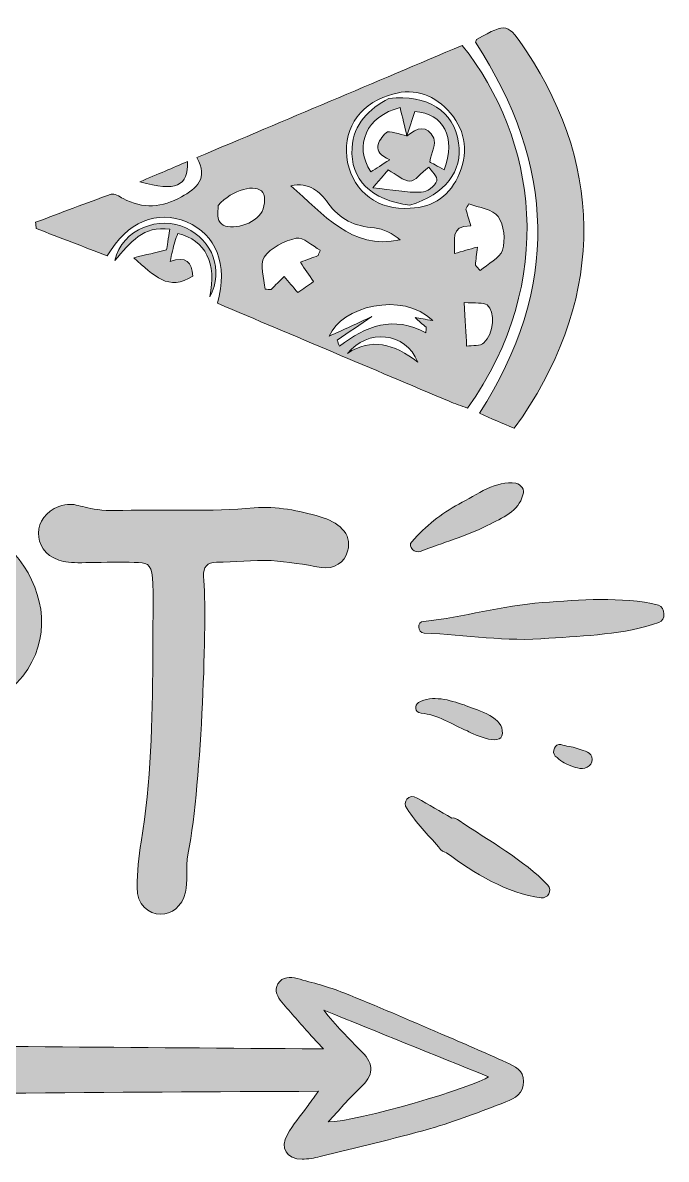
# Model space of a CAD drawing. Header units: inches. Extents: x 169 to 911, y -942 to -138.
# Drawn here: x 675.5 to 910.8, y -938.8 to -523.1 of the extents above; entities that cross this region are included whole.
import ezdxf

# ---------------------------------------------------------------- set-up
doc = ezdxf.new("R2010")
doc.units = ezdxf.units.IN
doc.header["$MEASUREMENT"] = 0
doc.layers.add('Layer 1', color=7, linetype='Continuous')

# ---------------------------------------------------------------- blocks, each defined once
blk = doc.blocks.new('block 7')
at = {"layer": 'Layer 1', "true_color": 0xffffff}
h = blk.add_hatch(color=7, dxfattribs=at)
h.dxf.hatch_style = 2
edge = h.paths.add_edge_path()
edge.add_spline(control_points=[(855.28, -671.41), (850.95, -669.56), (846.94, -667.84), (842.51, -665.94), (871.97, -620.22), (870.45, -575), (841.04, -530.24), (841.27, -529.79), (841.37, -529.21), (841.69, -529.03), (852.68, -523.07), (852.68, -523.08), (859.56, -533.31), (889.07, -577.26), (887.71, -626.76), (855.28, -671.41)], knot_values=[0, 0, 0, 0, 1, 1, 1, 2, 2, 2, 3, 3, 3, 4, 4, 4, 5, 5, 5, 5], degree=3, periodic=1)
h = blk.add_hatch(color=7, dxfattribs=at)
h.dxf.hatch_style = 2
edge = h.paths.add_edge_path()
edge.add_spline(control_points=[(838.22, -664.05), (835.75, -663.14), (833.55, -662.43), (831.43, -661.53), (803.19, -649.59), (774.96, -637.63), (746.79, -625.7), (750.55, -611.21), (746.41, -600.6), (735.45, -595.95), (724.64, -591.36), (713.71, -595.83), (706.45, -608.33), (697.85, -605.03), (689.15, -601.7), (680.45, -598.36), (680.38, -597.6), (680.31, -596.83), (680.25, -596.06), (689.43, -592.61), (698.58, -589.05), (707.84, -585.82), (708.99, -585.42), (710.86, -586.62), (712.23, -587.37), (719.48, -591.32), (726.55, -590.62), (733.55, -586.78), (739.12, -583.72), (743.47, -580.08), (739.2, -572.39), (771.89, -558.56), (804.14, -544.92), (836.26, -531.34), (863.33, -565.43), (871.28, -617.25), (838.22, -664.05)], knot_values=[0, 0, 0, 0, 1, 1, 1, 2, 2, 2, 3, 3, 3, 4, 4, 4, 5, 5, 5, 6, 6, 6, 7, 7, 7, 8, 8, 8, 9, 9, 9, 10, 10, 10, 11, 11, 11, 12, 12, 12, 12], degree=3, periodic=1)
edge = h.paths.add_edge_path()
edge.add_spline(control_points=[(818.98, -630.95), (820.87, -631.25), (822.75, -631.56), (825.43, -631.98), (814.38, -621.11), (791.76, -626.96), (787.63, -637.72), (792.67, -635.39), (797.92, -632.97), (803.18, -630.55), (798.94, -633.42), (794.71, -636.3), (790.48, -639.17), (790.77, -639.91), (791.06, -640.65), (791.35, -641.39), (800.92, -633.94), (811.09, -630.05), (822.97, -636.48), (822.99, -635.81), (823.01, -635.14), (823.02, -634.47), (821.68, -633.29), (820.33, -632.12), (818.98, -630.95)], knot_values=[0, 0, 0, 0, 1, 1, 1, 2, 2, 2, 3, 3, 3, 4, 4, 4, 5, 5, 5, 6, 6, 6, 7, 7, 7, 8, 8, 8, 8], degree=3, periodic=1)
edge = h.paths.add_edge_path()
edge.add_spline(control_points=[(809.3, -549.7), (798.06, -553.19), (792.04, -563.06), (794.34, -574.24), (796.57, -585.1), (805.72, -591.79), (817.16, -590.92), (826.01, -590.66), (831.93, -586.11), (835.22, -578.15), (838.77, -569.57), (837.13, -561.47), (830.86, -554.96), (825.05, -548.94), (817.67, -546.61), (809.3, -549.7)], knot_values=[0, 0, 0, 0, 1, 1, 1, 2, 2, 2, 3, 3, 3, 4, 4, 4, 5, 5, 5, 5], degree=3, periodic=1)
edge = h.paths.add_edge_path()
edge.add_spline(control_points=[(841.04, -611.69), (841.61, -612.37), (842.18, -613.04), (842.74, -613.71), (845.61, -611.26), (850.02, -609.28), (850.95, -606.24), (852.08, -602.53), (851.54, -597.05), (849.38, -593.99), (847.44, -591.25), (842.32, -590.76), (838.61, -589.27), (838.26, -589.94), (837.91, -590.61), (837.56, -591.28), (838.14, -593.21), (838.72, -595.13), (839.4, -597.37), (831.47, -597.27), (833.73, -602.71), (833.39, -607.52), (836.39, -606.66), (838.74, -605.98), (841.76, -605.12), (841.47, -607.79), (841.26, -609.74), (841.04, -611.69)], knot_values=[0, 0, 0, 0, 1, 1, 1, 2, 2, 2, 3, 3, 3, 4, 4, 4, 5, 5, 5, 6, 6, 6, 7, 7, 7, 8, 8, 8, 9, 9, 9, 9], degree=3, periodic=1)
edge = h.paths.add_edge_path()
edge.add_spline(control_points=[(764.12, -620.56), (764.85, -620.58), (765.58, -620.61), (766.32, -620.63), (767.93, -619.07), (769.54, -617.52), (771.16, -615.94), (772.8, -617.87), (774.27, -619.6), (776.1, -621.75), (778.09, -620.37), (779.86, -619.15), (781.85, -617.78), (780.09, -615.18), (778.7, -613.12), (777.04, -610.66), (779.45, -609.77), (781.49, -609.01), (783.54, -608.25), (783.79, -607.6), (784.05, -606.94), (784.3, -606.29), (781.36, -604.69), (778.01, -601.32), (775.55, -601.88), (771.22, -602.85), (766.21, -605.38), (763.8, -608.86), (762.01, -611.45), (763.88, -616.57), (764.12, -620.56)], knot_values=[0, 0, 0, 0, 1, 1, 1, 2, 2, 2, 3, 3, 3, 4, 4, 4, 5, 5, 5, 6, 6, 6, 7, 7, 7, 8, 8, 8, 9, 9, 9, 10, 10, 10, 10], degree=3, periodic=1)
edge = h.paths.add_edge_path()
edge.add_spline(control_points=[(746.98, -589.87), (747.07, -591.07), (746.33, -594.37), (747.66, -596.14), (750.1, -599.38), (759.34, -597.48), (762.58, -592.89), (763.93, -590.98), (764.47, -586.84), (763.3, -585.16), (760.95, -581.79), (752.2, -584), (746.98, -589.87)], knot_values=[0, 0, 0, 0, 1, 1, 1, 2, 2, 2, 3, 3, 3, 4, 4, 4, 4], degree=3, periodic=1)
edge = h.paths.add_edge_path()
edge.add_spline(control_points=[(773.52, -582.72), (785.65, -593.01), (795.46, -606.32), (813.54, -602.48), (810.73, -600.21), (807.51, -598.4), (804.16, -598.12), (797, -597.52), (791.45, -595.08), (787.11, -588.97), (784.27, -584.96), (780.3, -581.28), (773.52, -582.72)], knot_values=[0, 0, 0, 0, 1, 1, 1, 2, 2, 2, 3, 3, 3, 4, 4, 4, 4], degree=3, periodic=1)
edge = h.paths.add_edge_path()
edge.add_spline(control_points=[(836.92, -625.41), (837.29, -631.93), (837.57, -636.64), (837.84, -641.35), (840, -641.01), (842.81, -641.41), (844.18, -640.19), (847.83, -636.93), (848.46, -628.59), (845.35, -626.31), (843.89, -625.24), (841.25, -625.79), (836.92, -625.41)], knot_values=[0, 0, 0, 0, 1, 1, 1, 2, 2, 2, 3, 3, 3, 4, 4, 4, 4], degree=3, periodic=1)
edge = h.paths.add_edge_path()
edge.add_spline(control_points=[(794.29, -644), (803.03, -638.29), (811.13, -640.37), (820.02, -647.21), (815.5, -635.99), (801.53, -635.02), (794.29, -644)], knot_values=[0, 0, 0, 0, 1, 1, 1, 2, 2, 2, 2], degree=3, periodic=1)
h = blk.add_hatch(color=7, dxfattribs=at)
h.dxf.hatch_style = 2
edge = h.paths.add_edge_path()
edge.add_spline(control_points=[(817.07, -589.84), (802.86, -587.93), (795.22, -580.41), (795.95, -568.89), (796.51, -559.96), (802.1, -554.68), (809.44, -550.75), (823.46, -549.15), (833.29, -555.41), (834.92, -566.98), (836.41, -577.55), (830.06, -585.68), (817.07, -589.84)], knot_values=[0, 0, 0, 0, 1, 1, 1, 2, 2, 2, 3, 3, 3, 4, 4, 4, 4], degree=3, periodic=1)
edge = h.paths.add_edge_path()
edge.add_spline(control_points=[(816.02, -564.51), (815.19, -561.04), (814.36, -557.57), (813.53, -554.11), (801.28, -557.15), (796.42, -567.95), (802.81, -577.67), (804.86, -576.34), (806.92, -575), (809.72, -573.18), (802.7, -570.32), (805.57, -566.14), (808.37, -563.31), (809.45, -562.22), (813.44, -564.01), (816.11, -564.48), (819.66, -561.38), (823.48, -560.3), (825.81, -565.31), (826.69, -567.22), (825.06, -570.28), (824.34, -574.01), (824.99, -574.36), (827.26, -575.6), (829.64, -576.89), (834.15, -565.02), (829.34, -556.17), (818.86, -555.52), (817.91, -558.51), (816.97, -561.51), (816.02, -564.51)], knot_values=[0, 0, 0, 0, 1, 1, 1, 2, 2, 2, 3, 3, 3, 4, 4, 4, 5, 5, 5, 6, 6, 6, 7, 7, 7, 8, 8, 8, 9, 9, 9, 10, 10, 10, 10], degree=3, periodic=1)
edge = h.paths.add_edge_path()
edge.add_spline(control_points=[(824.05, -575.85), (821.02, -578.22), (819.03, -581), (817.08, -580.98), (814.65, -580.95), (812.24, -578.6), (809.19, -576.9), (808.44, -577.77), (806.87, -579.58), (803.51, -583.44), (810.7, -584.2), (815.96, -585.21), (821.21, -585.1), (823.25, -585.05), (826.27, -582.84), (826.93, -580.95), (827.41, -579.55), (824.8, -577.07), (824.05, -575.85)], knot_values=[0, 0, 0, 0, 1, 1, 1, 2, 2, 2, 3, 3, 3, 4, 4, 4, 5, 5, 5, 6, 6, 6, 6], degree=3, periodic=1)
h = blk.add_hatch(color=7, dxfattribs=at)
h.dxf.hatch_style = 2
edge = h.paths.add_edge_path()
edge.add_spline(control_points=[(718.36, -581.25), (725.08, -578.39), (730.35, -576.16), (735.74, -573.88), (736.13, -582.84), (731.62, -584.97), (718.36, -581.25)], knot_values=[0, 0, 0, 0, 1, 1, 1, 2, 2, 2, 2], degree=3, periodic=1)
h = blk.add_hatch(color=7, dxfattribs=at)
h.dxf.hatch_style = 2
edge = h.paths.add_edge_path()
edge.add_spline(control_points=[(743.97, -623.28), (746.44, -611.03), (742.44, -602.73), (732.28, -600.11), (731.89, -601.11), (731.4, -602.12), (731.11, -603.19), (730.52, -605.39), (730.05, -607.63), (729.4, -610.4), (735.25, -608.25), (737.34, -610.69), (737.72, -615.72), (728.81, -621.55), (723.57, -615.62), (716.17, -609.04), (720.87, -607.91), (724.01, -607.15), (728.1, -606.16), (728.29, -604.95), (728.77, -602.01), (729.31, -598.62), (719.68, -597.12), (714.8, -603.47), (709.25, -610.02), (711.79, -598.38), (725.75, -593.58), (735.19, -598.08), (744.99, -602.77), (749.12, -613.58), (743.97, -623.28)], knot_values=[0, 0, 0, 0, 1, 1, 1, 2, 2, 2, 3, 3, 3, 4, 4, 4, 5, 5, 5, 6, 6, 6, 7, 7, 7, 8, 8, 8, 9, 9, 9, 10, 10, 10, 10], degree=3, periodic=1)
at = {"layer": 'Layer 1', "lineweight": 0}
for points, knots in [([(855.28, -671.41), (850.95, -669.56), (846.94, -667.84), (842.51, -665.94), (871.97, -620.22), (870.45, -575), (841.04, -530.24), (841.27, -529.79), (841.37, -529.21), (841.69, -529.03), (852.68, -523.07), (852.68, -523.08), (859.56, -533.31), (889.07, -577.26), (887.71, -626.76), (855.28, -671.41)], [0, 0, 0, 0, 1, 1, 1, 2, 2, 2, 3, 3, 3, 4, 4, 4, 5, 5, 5, 5]), ([(838.22, -664.05), (835.75, -663.14), (833.55, -662.43), (831.43, -661.53), (803.19, -649.59), (774.96, -637.63), (746.79, -625.7), (750.55, -611.21), (746.41, -600.6), (735.45, -595.95), (724.64, -591.36), (713.71, -595.83), (706.45, -608.33), (697.85, -605.03), (689.15, -601.7), (680.45, -598.36), (680.38, -597.6), (680.31, -596.83), (680.25, -596.06), (689.43, -592.61), (698.58, -589.05), (707.84, -585.82), (708.99, -585.42), (710.86, -586.62), (712.23, -587.37), (719.48, -591.32), (726.55, -590.62), (733.55, -586.78), (739.12, -583.72), (743.47, -580.08), (739.2, -572.39), (771.89, -558.56), (804.14, -544.92), (836.26, -531.34), (863.33, -565.43), (871.28, -617.25), (838.22, -664.05)], [0, 0, 0, 0, 1, 1, 1, 2, 2, 2, 3, 3, 3, 4, 4, 4, 5, 5, 5, 6, 6, 6, 7, 7, 7, 8, 8, 8, 9, 9, 9, 10, 10, 10, 11, 11, 11, 12, 12, 12, 12]), ([(809.3, -549.7), (798.06, -553.19), (792.04, -563.06), (794.34, -574.24), (796.57, -585.1), (805.72, -591.79), (817.16, -590.92), (826.01, -590.66), (831.93, -586.11), (835.22, -578.15), (838.77, -569.57), (837.13, -561.47), (830.86, -554.96), (825.05, -548.94), (817.67, -546.61), (809.3, -549.7)], [0, 0, 0, 0, 1, 1, 1, 2, 2, 2, 3, 3, 3, 4, 4, 4, 5, 5, 5, 5]), ([(817.07, -589.84), (802.86, -587.93), (795.22, -580.41), (795.95, -568.89), (796.51, -559.96), (802.1, -554.68), (809.44, -550.75), (823.46, -549.15), (833.29, -555.41), (834.92, -566.98), (836.41, -577.55), (830.06, -585.68), (817.07, -589.84)], [0, 0, 0, 0, 1, 1, 1, 2, 2, 2, 3, 3, 3, 4, 4, 4, 4]), ([(816.02, -564.51), (815.19, -561.04), (814.36, -557.57), (813.53, -554.11), (801.28, -557.15), (796.42, -567.95), (802.81, -577.67), (804.86, -576.34), (806.92, -575), (809.72, -573.18), (802.7, -570.32), (805.57, -566.14), (808.37, -563.31), (809.45, -562.22), (813.44, -564.01), (816.11, -564.48), (819.66, -561.38), (823.48, -560.3), (825.81, -565.31), (826.69, -567.22), (825.06, -570.28), (824.34, -574.01), (824.99, -574.36), (827.26, -575.6), (829.64, -576.89), (834.15, -565.02), (829.34, -556.17), (818.86, -555.52), (817.91, -558.51), (816.97, -561.51), (816.02, -564.51)], [0, 0, 0, 0, 1, 1, 1, 2, 2, 2, 3, 3, 3, 4, 4, 4, 5, 5, 5, 6, 6, 6, 7, 7, 7, 8, 8, 8, 9, 9, 9, 10, 10, 10, 10]), ([(718.36, -581.25), (725.08, -578.39), (730.35, -576.16), (735.74, -573.88), (736.13, -582.84), (731.62, -584.97), (718.36, -581.25)], [0, 0, 0, 0, 1, 1, 1, 2, 2, 2, 2]), ([(824.05, -575.85), (821.02, -578.22), (819.03, -581), (817.08, -580.98), (814.65, -580.95), (812.24, -578.6), (809.19, -576.9), (808.44, -577.77), (806.87, -579.58), (803.51, -583.44), (810.7, -584.2), (815.96, -585.21), (821.21, -585.1), (823.25, -585.05), (826.27, -582.84), (826.93, -580.95), (827.41, -579.55), (824.8, -577.07), (824.05, -575.85)], [0, 0, 0, 0, 1, 1, 1, 2, 2, 2, 3, 3, 3, 4, 4, 4, 5, 5, 5, 6, 6, 6, 6]), ([(746.98, -589.87), (747.07, -591.07), (746.33, -594.37), (747.66, -596.14), (750.1, -599.38), (759.34, -597.48), (762.58, -592.89), (763.93, -590.98), (764.47, -586.84), (763.3, -585.16), (760.95, -581.79), (752.2, -584), (746.98, -589.87)], [0, 0, 0, 0, 1, 1, 1, 2, 2, 2, 3, 3, 3, 4, 4, 4, 4]), ([(773.52, -582.72), (785.65, -593.01), (795.46, -606.32), (813.54, -602.48), (810.73, -600.21), (807.51, -598.4), (804.16, -598.12), (797, -597.52), (791.45, -595.08), (787.11, -588.97), (784.27, -584.96), (780.3, -581.28), (773.52, -582.72)], [0, 0, 0, 0, 1, 1, 1, 2, 2, 2, 3, 3, 3, 4, 4, 4, 4]), ([(841.04, -611.69), (841.61, -612.37), (842.18, -613.04), (842.74, -613.71), (845.61, -611.26), (850.02, -609.28), (850.95, -606.24), (852.08, -602.53), (851.54, -597.05), (849.38, -593.99), (847.44, -591.25), (842.32, -590.76), (838.61, -589.27), (838.26, -589.94), (837.91, -590.61), (837.56, -591.28), (838.14, -593.21), (838.72, -595.13), (839.4, -597.37), (831.47, -597.27), (833.73, -602.71), (833.39, -607.52), (836.39, -606.66), (838.74, -605.98), (841.76, -605.12), (841.47, -607.79), (841.26, -609.74), (841.04, -611.69)], [0, 0, 0, 0, 1, 1, 1, 2, 2, 2, 3, 3, 3, 4, 4, 4, 5, 5, 5, 6, 6, 6, 7, 7, 7, 8, 8, 8, 9, 9, 9, 9]), ([(743.97, -623.28), (746.44, -611.03), (742.44, -602.73), (732.28, -600.11), (731.89, -601.11), (731.4, -602.12), (731.11, -603.19), (730.52, -605.39), (730.05, -607.63), (729.4, -610.4), (735.25, -608.25), (737.34, -610.69), (737.72, -615.72), (728.81, -621.55), (723.57, -615.62), (716.17, -609.04), (720.87, -607.91), (724.01, -607.15), (728.1, -606.16), (728.29, -604.95), (728.77, -602.01), (729.31, -598.62), (719.68, -597.12), (714.8, -603.47), (709.25, -610.02), (711.79, -598.38), (725.75, -593.58), (735.19, -598.08), (744.99, -602.77), (749.12, -613.58), (743.97, -623.28)], [0, 0, 0, 0, 1, 1, 1, 2, 2, 2, 3, 3, 3, 4, 4, 4, 5, 5, 5, 6, 6, 6, 7, 7, 7, 8, 8, 8, 9, 9, 9, 10, 10, 10, 10]), ([(764.12, -620.56), (764.85, -620.58), (765.58, -620.61), (766.32, -620.63), (767.93, -619.07), (769.54, -617.52), (771.16, -615.94), (772.8, -617.87), (774.27, -619.6), (776.1, -621.75), (778.09, -620.37), (779.86, -619.15), (781.85, -617.78), (780.09, -615.18), (778.7, -613.12), (777.04, -610.66), (779.45, -609.77), (781.49, -609.01), (783.54, -608.25), (783.79, -607.6), (784.05, -606.94), (784.3, -606.29), (781.36, -604.69), (778.01, -601.32), (775.55, -601.88), (771.22, -602.85), (766.21, -605.38), (763.8, -608.86), (762.01, -611.45), (763.88, -616.57), (764.12, -620.56)], [0, 0, 0, 0, 1, 1, 1, 2, 2, 2, 3, 3, 3, 4, 4, 4, 5, 5, 5, 6, 6, 6, 7, 7, 7, 8, 8, 8, 9, 9, 9, 10, 10, 10, 10]), ([(818.98, -630.95), (820.87, -631.25), (822.75, -631.56), (825.43, -631.98), (814.38, -621.11), (791.76, -626.96), (787.63, -637.72), (792.67, -635.39), (797.92, -632.97), (803.18, -630.55), (798.94, -633.42), (794.71, -636.3), (790.48, -639.17), (790.77, -639.91), (791.06, -640.65), (791.35, -641.39), (800.92, -633.94), (811.09, -630.05), (822.97, -636.48), (822.99, -635.81), (823.01, -635.14), (823.02, -634.47), (821.68, -633.29), (820.33, -632.12), (818.98, -630.95)], [0, 0, 0, 0, 1, 1, 1, 2, 2, 2, 3, 3, 3, 4, 4, 4, 5, 5, 5, 6, 6, 6, 7, 7, 7, 8, 8, 8, 8]), ([(836.92, -625.41), (837.29, -631.93), (837.57, -636.64), (837.84, -641.35), (840, -641.01), (842.81, -641.41), (844.18, -640.19), (847.83, -636.93), (848.46, -628.59), (845.35, -626.31), (843.89, -625.24), (841.25, -625.79), (836.92, -625.41)], [0, 0, 0, 0, 1, 1, 1, 2, 2, 2, 3, 3, 3, 4, 4, 4, 4]), ([(794.29, -644), (803.03, -638.29), (811.13, -640.37), (820.02, -647.21), (815.5, -635.99), (801.53, -635.02), (794.29, -644)], [0, 0, 0, 0, 1, 1, 1, 2, 2, 2, 2])]:
    blk.add_open_spline(points, degree=3, knots=knots, dxfattribs=at)
blk = doc.blocks.new('block 9')
at = {"layer": 'Layer 1', "true_color": 0xe43b40}
h = blk.add_hatch(color=13, dxfattribs=at)
h.dxf.hatch_style = 2
edge = h.paths.add_edge_path()
edge.add_spline(control_points=[(593.15, -788.8), (598.92, -786.54), (601.8, -784.27), (602.63, -718.58), (602.83, -704.37), (610.04, -707.26), (621.16, -703.34), (626.51, -701.49), (631.87, -700.67), (636.81, -700.67), (672.02, -700.67), (698.58, -741.65), (670.99, -766.97), (658.84, -778.09), (645.66, -787.57), (631.25, -795.18), (629.4, -796.01), (627.13, -796.63), (625.28, -799.72), (637.84, -804.04), (648.96, -810.84), (661.52, -814.13), (663.17, -814.54), (664.81, -814.75), (666.26, -815.57), (676.14, -819.89), (672.43, -832.87), (662.34, -832.05), (648.34, -831.22), (623.63, -816.19), (616.83, -816.19), (614.78, -816.19), (614.16, -817.43), (615.6, -820.31), (619.72, -829.16), (614.37, -849.34), (604.48, -847.69), (600.36, -846.87), (597.27, -843.78), (597.07, -839.05), (595.83, -819.28), (599.33, -809.6), (591.92, -804.86), (584.51, -800.33), (585.33, -792.3), (593.15, -788.8)], knot_values=[0, 0, 0, 0, 1, 1, 1, 2, 2, 2, 3, 3, 3, 4, 4, 4, 5, 5, 5, 6, 6, 6, 7, 7, 7, 8, 8, 8, 9, 9, 9, 10, 10, 10, 11, 11, 11, 12, 12, 12, 13, 13, 13, 14, 14, 14, 15, 15, 15, 15], degree=3, periodic=1)
edge = h.paths.add_edge_path()
edge.add_spline(control_points=[(617.45, -779.95), (619.51, -779.74), (619.92, -779.95), (620.34, -779.74), (634.54, -773.56), (646.69, -764.3), (658.02, -754), (672.64, -740.41), (655.75, -717.35), (633.31, -720.02), (630.22, -720.44), (627.75, -721.26), (627.34, -724.76), (626.51, -732.17), (622.4, -729.5), (621.57, -737.53), (620.13, -751.53), (620.54, -765.53), (617.45, -779.95)], knot_values=[0, 0, 0, 0, 1, 1, 1, 2, 2, 2, 3, 3, 3, 4, 4, 4, 5, 5, 5, 6, 6, 6, 6], degree=3, periodic=1)
h = blk.add_hatch(color=13, dxfattribs=at)
h.dxf.hatch_style = 2
edge = h.paths.add_edge_path()
edge.add_spline(control_points=[(688.71, -700.05), (690.35, -699.43), (691.59, -699.23), (692.82, -699.23), (696.94, -699.23), (699.62, -701.9), (712.18, -701.49), (728.24, -700.87), (744.1, -702.11), (760.16, -700.46), (768.4, -699.84), (776.43, -701.49), (784.25, -703.76), (790.64, -705.61), (796.2, -709.73), (794.34, -716.32), (793.31, -720.44), (789.4, -723.11), (784.66, -722.29), (778.49, -721.26), (772.51, -720.23), (766.34, -719.82), (759.75, -719.41), (752.95, -720.44), (746.36, -720.44), (743.07, -720.44), (741.42, -722.08), (741.63, -725.58), (743.07, -740.62), (741.01, -800.54), (736.07, -826.69), (734.83, -833.07), (736.07, -836.99), (735.04, -841.1), (733.8, -846.46), (729.89, -849.14), (725.98, -849.14), (721.65, -849.14), (717.12, -845.64), (717.33, -839.25), (717.33, -833.69), (717.95, -828.13), (718.77, -822.78), (722.47, -800.75), (722.89, -778.5), (723.09, -756.27), (723.09, -718.58), (724.95, -720.64), (714.44, -720.44), (698.18, -720.23), (693.03, -721.26), (688.71, -719.61), (678.41, -716.11), (679.23, -703.34), (688.71, -700.05)], knot_values=[0, 0, 0, 0, 1, 1, 1, 2, 2, 2, 3, 3, 3, 4, 4, 4, 5, 5, 5, 6, 6, 6, 7, 7, 7, 8, 8, 8, 9, 9, 9, 10, 10, 10, 11, 11, 11, 12, 12, 12, 13, 13, 13, 14, 14, 14, 15, 15, 15, 16, 16, 16, 17, 17, 17, 18, 18, 18, 18], degree=3, periodic=1)
at = {"layer": 'Layer 1', "lineweight": 0}
for points, knots in [([(593.15, -788.8), (598.92, -786.54), (601.8, -784.27), (602.63, -718.58), (602.83, -704.37), (610.04, -707.26), (621.16, -703.34), (626.51, -701.49), (631.87, -700.67), (636.81, -700.67), (672.02, -700.67), (698.58, -741.65), (670.99, -766.97), (658.84, -778.09), (645.66, -787.57), (631.25, -795.18), (629.4, -796.01), (627.13, -796.63), (625.28, -799.72), (637.84, -804.04), (648.96, -810.84), (661.52, -814.13), (663.17, -814.54), (664.81, -814.75), (666.26, -815.57), (676.14, -819.89), (672.43, -832.87), (662.34, -832.05), (648.34, -831.22), (623.63, -816.19), (616.83, -816.19), (614.78, -816.19), (614.16, -817.43), (615.6, -820.31), (619.72, -829.16), (614.37, -849.34), (604.48, -847.69), (600.36, -846.87), (597.27, -843.78), (597.07, -839.05), (595.83, -819.28), (599.33, -809.6), (591.92, -804.86), (584.51, -800.33), (585.33, -792.3), (593.15, -788.8)], [0, 0, 0, 0, 1, 1, 1, 2, 2, 2, 3, 3, 3, 4, 4, 4, 5, 5, 5, 6, 6, 6, 7, 7, 7, 8, 8, 8, 9, 9, 9, 10, 10, 10, 11, 11, 11, 12, 12, 12, 13, 13, 13, 14, 14, 14, 15, 15, 15, 15]), ([(688.71, -700.05), (690.35, -699.43), (691.59, -699.23), (692.82, -699.23), (696.94, -699.23), (699.62, -701.9), (712.18, -701.49), (728.24, -700.87), (744.1, -702.11), (760.16, -700.46), (768.4, -699.84), (776.43, -701.49), (784.25, -703.76), (790.64, -705.61), (796.2, -709.73), (794.34, -716.32), (793.31, -720.44), (789.4, -723.11), (784.66, -722.29), (778.49, -721.26), (772.51, -720.23), (766.34, -719.82), (759.75, -719.41), (752.95, -720.44), (746.36, -720.44), (743.07, -720.44), (741.42, -722.08), (741.63, -725.58), (743.07, -740.62), (741.01, -800.54), (736.07, -826.69), (734.83, -833.07), (736.07, -836.99), (735.04, -841.1), (733.8, -846.46), (729.89, -849.14), (725.98, -849.14), (721.65, -849.14), (717.12, -845.64), (717.33, -839.25), (717.33, -833.69), (717.95, -828.13), (718.77, -822.78), (722.47, -800.75), (722.89, -778.5), (723.09, -756.27), (723.09, -718.58), (724.95, -720.64), (714.44, -720.44), (698.18, -720.23), (693.03, -721.26), (688.71, -719.61), (678.41, -716.11), (679.23, -703.34), (688.71, -700.05)], [0, 0, 0, 0, 1, 1, 1, 2, 2, 2, 3, 3, 3, 4, 4, 4, 5, 5, 5, 6, 6, 6, 7, 7, 7, 8, 8, 8, 9, 9, 9, 10, 10, 10, 11, 11, 11, 12, 12, 12, 13, 13, 13, 14, 14, 14, 15, 15, 15, 16, 16, 16, 17, 17, 17, 18, 18, 18, 18])]:
    blk.add_open_spline(points, degree=3, knots=knots, dxfattribs=at)
blk = doc.blocks.new('block 11')
at = {"layer": 'Layer 1', "true_color": 0xffffff}
h = blk.add_hatch(color=7, dxfattribs=at)
h.dxf.hatch_style = 2
edge = h.paths.add_edge_path()
edge.add_spline(control_points=[(845.41, -706.95), (837.5, -711), (829.08, -713.27), (820.91, -716.43), (819.05, -717.36), (816.15, -714.72), (817.75, -712.9), (823.02, -707.11), (828.48, -702.61), (835, -699.16), (841.53, -695.7), (848.85, -690.28), (855.79, -691.54), (857.84, -691.91), (859.18, -693.83), (858.4, -695.8), (856.88, -701.85), (850.97, -704.16), (845.41, -706.95)], knot_values=[0, 0, 0, 0, 1, 1, 1, 2, 2, 2, 3, 3, 3, 4, 4, 4, 5, 5, 5, 6, 6, 6, 6], degree=3, periodic=1)
h = blk.add_hatch(color=7, dxfattribs=at)
h.dxf.hatch_style = 2
edge = h.paths.add_edge_path()
edge.add_spline(control_points=[(822.18, -742.06), (836.8, -740.49), (850.65, -736.25), (865.61, -735.16), (879.28, -734.26), (894.31, -732.76), (908.06, -736.1), (910.43, -736.95), (910.84, -741.67), (908.17, -742.45), (895.55, -746.91), (881.15, -747.26), (867.89, -748.23), (852.04, -749.57), (837.74, -746.98), (822.26, -746.29), (819.73, -746.26), (819.65, -742.03), (822.18, -742.06)], knot_values=[0, 0, 0, 0, 1, 1, 1, 2, 2, 2, 3, 3, 3, 4, 4, 4, 5, 5, 5, 6, 6, 6, 6], degree=3, periodic=1)
h = blk.add_hatch(color=7, dxfattribs=at)
h.dxf.hatch_style = 2
edge = h.paths.add_edge_path()
edge.add_spline(control_points=[(850.84, -781.89), (852.11, -788.87), (840.45, -783.39), (838.15, -782.12), (832.65, -779.86), (827.04, -775.89), (821.17, -775.67), (818.72, -775.23), (818.75, -772.7), (820.2, -771.7), (825.36, -768.83), (831.75, -770.84), (836.92, -772.62), (840.85, -774.17), (850.5, -776.76), (850.84, -781.89)], knot_values=[0, 0, 0, 0, 1, 1, 1, 2, 2, 2, 3, 3, 3, 4, 4, 4, 5, 5, 5, 5], degree=3, periodic=1)
h = blk.add_hatch(color=7, dxfattribs=at)
h.dxf.hatch_style = 2
edge = h.paths.add_edge_path()
edge.add_spline(control_points=[(872.26, -787.04), (874.23, -787.82), (876.35, -787.78), (878.32, -788.56), (879.88, -789.26), (882.81, -789.37), (883.67, -791.63), (883.86, -792.93), (883.64, -794.15), (882.67, -794.82), (880.67, -796.57), (877.88, -795.64), (875.91, -794.87), (873.53, -794.01), (872.05, -792.9), (870.22, -791.3), (868.82, -789.78), (870.22, -786.67), (872.26, -787.04)], knot_values=[0, 0, 0, 0, 1, 1, 1, 2, 2, 2, 3, 3, 3, 4, 4, 4, 5, 5, 5, 6, 6, 6, 6], degree=3, periodic=1)
h = blk.add_hatch(color=7, dxfattribs=at)
h.dxf.hatch_style = 2
edge = h.paths.add_edge_path()
edge.add_spline(control_points=[(819.78, -806.64), (823.98, -809.08), (828.18, -811.53), (832.38, -813.98), (833.27, -813.72), (834.42, -814.35), (835.17, -814.91), (846.04, -822.36), (858.71, -829.29), (867.59, -838.5), (869.33, -840.5), (867.52, -843.54), (865.06, -843.1), (852.67, -841.7), (840.55, -834.02), (830.49, -826.72), (829.68, -826.57), (828.52, -825.94), (827.52, -824.49), (823.69, -820), (819.38, -815.85), (816.11, -810.61), (814.03, -808.12), (816.73, -804.82), (819.78, -806.64)], knot_values=[0, 0, 0, 0, 1, 1, 1, 2, 2, 2, 3, 3, 3, 4, 4, 4, 5, 5, 5, 6, 6, 6, 7, 7, 7, 8, 8, 8, 8], degree=3, periodic=1)
at = {"layer": 'Layer 1', "lineweight": 0}
for points, knots in [([(845.41, -706.95), (837.5, -711), (829.08, -713.27), (820.91, -716.43), (819.05, -717.36), (816.15, -714.72), (817.75, -712.9), (823.02, -707.11), (828.48, -702.61), (835, -699.16), (841.53, -695.7), (848.85, -690.28), (855.79, -691.54), (857.84, -691.91), (859.18, -693.83), (858.4, -695.8), (856.88, -701.85), (850.97, -704.16), (845.41, -706.95)], [0, 0, 0, 0, 1, 1, 1, 2, 2, 2, 3, 3, 3, 4, 4, 4, 5, 5, 5, 6, 6, 6, 6]), ([(822.18, -742.06), (836.8, -740.49), (850.65, -736.25), (865.61, -735.16), (879.28, -734.26), (894.31, -732.76), (908.06, -736.1), (910.43, -736.95), (910.84, -741.67), (908.17, -742.45), (895.55, -746.91), (881.15, -747.26), (867.89, -748.23), (852.04, -749.57), (837.74, -746.98), (822.26, -746.29), (819.73, -746.26), (819.65, -742.03), (822.18, -742.06)], [0, 0, 0, 0, 1, 1, 1, 2, 2, 2, 3, 3, 3, 4, 4, 4, 5, 5, 5, 6, 6, 6, 6]), ([(850.84, -781.89), (852.11, -788.87), (840.45, -783.39), (838.15, -782.12), (832.65, -779.86), (827.04, -775.89), (821.17, -775.67), (818.72, -775.23), (818.75, -772.7), (820.2, -771.7), (825.36, -768.83), (831.75, -770.84), (836.92, -772.62), (840.85, -774.17), (850.5, -776.76), (850.84, -781.89)], [0, 0, 0, 0, 1, 1, 1, 2, 2, 2, 3, 3, 3, 4, 4, 4, 5, 5, 5, 5]), ([(872.26, -787.04), (874.23, -787.82), (876.35, -787.78), (878.32, -788.56), (879.88, -789.26), (882.81, -789.37), (883.67, -791.63), (883.86, -792.93), (883.64, -794.15), (882.67, -794.82), (880.67, -796.57), (877.88, -795.64), (875.91, -794.87), (873.53, -794.01), (872.05, -792.9), (870.22, -791.3), (868.82, -789.78), (870.22, -786.67), (872.26, -787.04)], [0, 0, 0, 0, 1, 1, 1, 2, 2, 2, 3, 3, 3, 4, 4, 4, 5, 5, 5, 6, 6, 6, 6]), ([(819.78, -806.64), (823.98, -809.08), (828.18, -811.53), (832.38, -813.98), (833.27, -813.72), (834.42, -814.35), (835.17, -814.91), (846.04, -822.36), (858.71, -829.29), (867.59, -838.5), (869.33, -840.5), (867.52, -843.54), (865.06, -843.1), (852.67, -841.7), (840.55, -834.02), (830.49, -826.72), (829.68, -826.57), (828.52, -825.94), (827.52, -824.49), (823.69, -820), (819.38, -815.85), (816.11, -810.61), (814.03, -808.12), (816.73, -804.82), (819.78, -806.64)], [0, 0, 0, 0, 1, 1, 1, 2, 2, 2, 3, 3, 3, 4, 4, 4, 5, 5, 5, 6, 6, 6, 7, 7, 7, 8, 8, 8, 8])]:
    blk.add_open_spline(points, degree=3, knots=knots, dxfattribs=at)
blk = doc.blocks.new('block 10')
at = {"layer": 'Layer 1'}
blk.add_blockref('block 11', (0, 0), dxfattribs=at)
blk = doc.blocks.new('block 13')
at = {"layer": 'Layer 1', "true_color": 0xffffff}
h = blk.add_hatch(color=7, dxfattribs=at)
h.dxf.hatch_style = 2
edge = h.paths.add_edge_path()
edge.add_spline(control_points=[(783.67, -913.93), (707.15, -914.05), (632, -915.41), (555.65, -914.41), (558.22, -910.67), (560.7, -907.92), (562.18, -904.71), (565.26, -898.05), (570.06, -896.45), (577.25, -896.54), (644.07, -897.39), (710.9, -897.82), (777.72, -898.37), (779.87, -898.39), (782.02, -898.38), (785.48, -898.38), (783.19, -895.93), (781.81, -894.53), (780.51, -893.06), (777.06, -889.16), (773.56, -885.31), (770.27, -881.28), (768.74, -879.42), (767.35, -877.19), (768.86, -874.65), (770.51, -871.89), (773.35, -872), (775.85, -872.67), (781.59, -874.19), (787.38, -875.71), (792.88, -877.9), (804.81, -882.65), (816.58, -887.78), (828.38, -892.84), (836.41, -896.28), (844.42, -899.77), (852.38, -903.38), (855.41, -904.76), (858.74, -906.18), (858.7, -910.34), (858.66, -914.62), (855.48, -916.58), (852.15, -917.83), (842.93, -921.3), (833.73, -924.9), (824.28, -927.62), (811.05, -931.42), (797.62, -934.48), (784.26, -937.79), (782.1, -938.32), (779.86, -938.73), (777.65, -938.74), (772.04, -938.78), (769.48, -934.63), (772.29, -929.71), (774.31, -926.18), (777.01, -923.04), (779.42, -919.73), (780.59, -918.13), (781.76, -916.53), (783.67, -913.93)], knot_values=[0, 0, 0, 0, 1, 1, 1, 2, 2, 2, 3, 3, 3, 4, 4, 4, 5, 5, 5, 6, 6, 6, 7, 7, 7, 8, 8, 8, 9, 9, 9, 10, 10, 10, 11, 11, 11, 12, 12, 12, 13, 13, 13, 14, 14, 14, 15, 15, 15, 16, 16, 16, 17, 17, 17, 18, 18, 18, 19, 19, 19, 20, 20, 20, 20], degree=3, periodic=1)
edge = h.paths.add_edge_path()
edge.add_spline(control_points=[(787.22, -925.09), (797.54, -925.15), (841.29, -912.18), (845.9, -908.62), (825.62, -900.42), (805.59, -892.32), (785.57, -884.22), (789.94, -889.74), (794.72, -894.63), (799.55, -899.48), (804.2, -904.13), (803.85, -908.06), (798.96, -912.64), (794.8, -916.53), (791.11, -920.92), (787.22, -925.09)], knot_values=[0, 0, 0, 0, 1, 1, 1, 2, 2, 2, 3, 3, 3, 4, 4, 4, 5, 5, 5, 5], degree=3, periodic=1)
at = {"layer": 'Layer 1', "lineweight": 0}
for points, knots in [([(783.67, -913.93), (707.15, -914.05), (632, -915.41), (555.65, -914.41), (558.22, -910.67), (560.7, -907.92), (562.18, -904.71), (565.26, -898.05), (570.06, -896.45), (577.25, -896.54), (644.07, -897.39), (710.9, -897.82), (777.72, -898.37), (779.87, -898.39), (782.02, -898.38), (785.48, -898.38), (783.19, -895.93), (781.81, -894.53), (780.51, -893.06), (777.06, -889.16), (773.56, -885.31), (770.27, -881.28), (768.74, -879.42), (767.35, -877.19), (768.86, -874.65), (770.51, -871.89), (773.35, -872), (775.85, -872.67), (781.59, -874.19), (787.38, -875.71), (792.88, -877.9), (804.81, -882.65), (816.58, -887.78), (828.38, -892.84), (836.41, -896.28), (844.42, -899.77), (852.38, -903.38), (855.41, -904.76), (858.74, -906.18), (858.7, -910.34), (858.66, -914.62), (855.48, -916.58), (852.15, -917.83), (842.93, -921.3), (833.73, -924.9), (824.28, -927.62), (811.05, -931.42), (797.62, -934.48), (784.26, -937.79), (782.1, -938.32), (779.86, -938.73), (777.65, -938.74), (772.04, -938.78), (769.48, -934.63), (772.29, -929.71), (774.31, -926.18), (777.01, -923.04), (779.42, -919.73), (780.59, -918.13), (781.76, -916.53), (783.67, -913.93)], [0, 0, 0, 0, 1, 1, 1, 2, 2, 2, 3, 3, 3, 4, 4, 4, 5, 5, 5, 6, 6, 6, 7, 7, 7, 8, 8, 8, 9, 9, 9, 10, 10, 10, 11, 11, 11, 12, 12, 12, 13, 13, 13, 14, 14, 14, 15, 15, 15, 16, 16, 16, 17, 17, 17, 18, 18, 18, 19, 19, 19, 20, 20, 20, 20]), ([(787.22, -925.09), (797.54, -925.15), (841.29, -912.18), (845.9, -908.62), (825.62, -900.42), (805.59, -892.32), (785.57, -884.22), (789.94, -889.74), (794.72, -894.63), (799.55, -899.48), (804.2, -904.13), (803.85, -908.06), (798.96, -912.64), (794.8, -916.53), (791.11, -920.92), (787.22, -925.09)], [0, 0, 0, 0, 1, 1, 1, 2, 2, 2, 3, 3, 3, 4, 4, 4, 5, 5, 5, 5])]:
    blk.add_open_spline(points, degree=3, knots=knots, dxfattribs=at)
blk = doc.blocks.new('block 2')
at = {"layer": 'Layer 1'}
for name in ['block 7', 'block 10', 'block 9', 'block 13']:
    blk.add_blockref(name, (0, 0), dxfattribs=at)

msp = doc.modelspace()

# ---------------------------------------------------------------- block references
at = {"layer": 'Layer 1'}
msp.add_blockref('block 2', (0, 0), dxfattribs=at)

doc.saveas('drawing.dxf')
